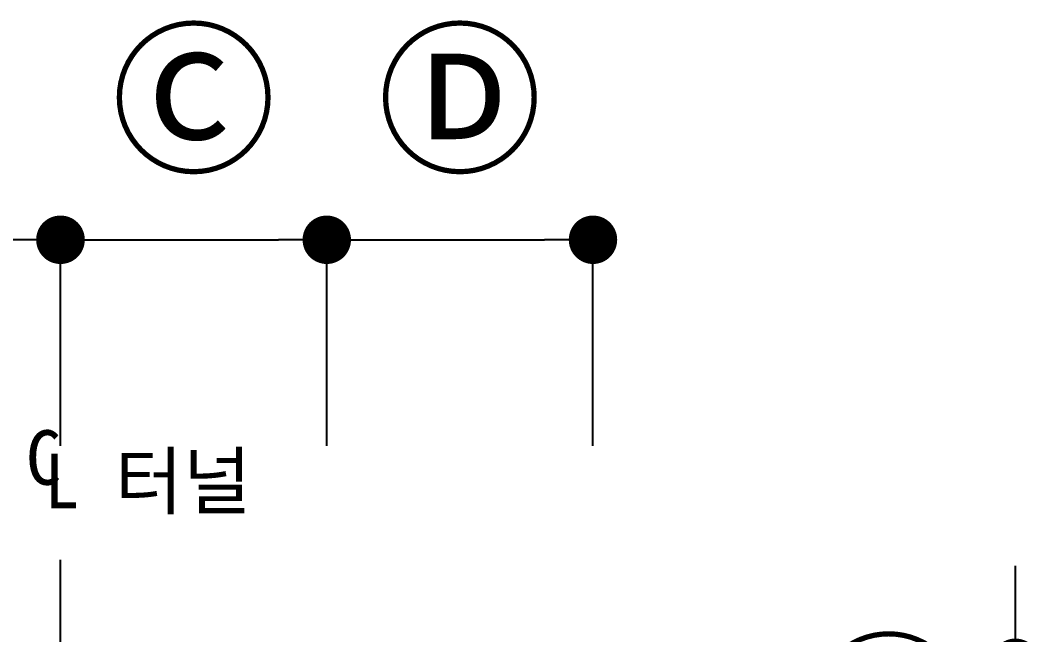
# Model space of a CAD drawing. Header units: millimetres. Extents: x -69382 to 174843, y -46375 to 101648.
# Drawn here: x -64185 to -59975, y -10201 to -7665 of the extents above; entities that cross this region are included whole.
import ezdxf

# ---------------------------------------------------------------- set-up
doc = ezdxf.new("R2010")
doc.units = ezdxf.units.MM
doc.header["$LTSCALE"] = 1000
doc.linetypes.add('A-CENTR01', pattern=[2, 1.25, -0.25, 0.25, -0.25])
for name, color, linetype in [('CS-CNTL', 1, 'A-CENTR01'), ('CS-LEAT', 3, 'Continuous'), ('DIM1', 1, 'Continuous')]:
    doc.layers.add(name, color=color, linetype=linetype)
doc.styles.add('WGTXT', font='DotumChe.ttf')
doc.dimstyles.new('DIM-01', dxfattribs={"dimscale": 100, "dimtxt": 3, "dimasz": 0.6, "dimexe": 0, "dimexo": 0, "dimgap": 1, "dimtad": 1, "dimdec": 0, "dimrnd": 0.001, "dimzin": 1, "dimdsep": 46, "dimlunit": 6, "dimtxsty": 'WGTXT', "dimblk": 'DOT', "dimcen": 0, "dimclrd": 1, "dimclre": 1, "dimclrt": 3, "dimadec": 4, "dimazin": 0, "dimtfac": 1, "dimtdec": 0, "dimtix": 1, "dimtmove": 2, "dimatfit": 3, "dimldrblk": 'DOT', "dimfxl": 1.5, "dimlwd": -1, "dimarcsym": 0})

# ---------------------------------------------------------------- blocks, each defined once
blk = doc.blocks.new('_Dot')
at = {"layer": 'DIM1'}
blk.add_line((0, 0), (-1, 0), dxfattribs=at)
at = {"layer": 'DIM1', "const_width": 0.5}
blk.add_lwpolyline([(-0.25, 0, 1), (0.25, 0, 1)], format="xyb", close=True, dxfattribs=at)
blk = doc.blocks.new('*D285')
at = {"color": 1, "transparency": 16777216}
for p, q in [((-60074.8, -10117.1), (-60074.8, -9917.1)), ((-60074.8, -10317.1), (-60074.8, -10692.1)), ((-60074.8, -10892.1), (-60074.8, -11092.1))]:
    blk.add_line(p, q, dxfattribs=at)
at = {"color": 1, "linetype": 'ByBlock', "lineweight": -2, "transparency": 16777216}
for p, q in [((-61247.7, -10317.1), (-60074.8, -10317.1)), ((-61247.7, -10692.1), (-60074.8, -10692.1))]:
    blk.add_line(p, q, dxfattribs=at)
at = {"layer": 'Defpoints', "color": 0, "linetype": 'ByBlock', "transparency": 16777216}
for p in [(-61747.7, -10317.1), (-61747.7, -10692.1), (-60074.8, -10692.1)]:
    blk.add_point(p, dxfattribs=at)
at = {"color": 1, "linetype": 'ByBlock', "transparency": 16777216, "xscale": 200, "yscale": 200, "zscale": 200}
for p, rotation in [((-60074.8, -10317.1), 270), ((-60074.8, -10692.1), 90)]:
    blk.add_blockref('_Dot', p, dxfattribs=dict(at, rotation=rotation))
at = {"color": 3, "linetype": 'ByBlock', "transparency": 16777216, "insert": (-60560, -10504.6), "char_height": 500, "attachment_point": 5, "rotation": 90, "style": 'WGTXT'}
blk.add_mtext('ⓓ', dxfattribs=at)
blk = doc.blocks.new('*D288')
at = {"color": 1, "linetype": 'ByBlock', "lineweight": -2, "transparency": 16777216}
for p, q in [((-65119.1, -9422.2), (-65119.1, -8570.8)), ((-64019.6, -9422.2), (-64019.6, -8570.8))]:
    blk.add_line(p, q, dxfattribs=at)
at = {"color": 1, "transparency": 16777216}
blk.add_line((-64219.6, -8570.8), (-64919.1, -8570.8), dxfattribs=at)
at = {"layer": 'Defpoints', "color": 0, "linetype": 'ByBlock', "transparency": 16777216}
for p in [(-65119.1, -8570.8), (-65119.1, -9922.2), (-64019.6, -9922.2)]:
    blk.add_point(p, dxfattribs=at)
at = {"color": 1, "linetype": 'ByBlock', "transparency": 16777216, "xscale": 200, "yscale": 200, "zscale": 200, "rotation": 180}
blk.add_blockref('_Dot', (-65119.1, -8570.8), dxfattribs=at)
at = {"color": 1, "linetype": 'ByBlock', "transparency": 16777216, "xscale": 200, "yscale": 200, "zscale": 200}
blk.add_blockref('_Dot', (-64019.6, -8570.8), dxfattribs=at)
at = {"color": 3, "linetype": 'ByBlock', "transparency": 16777216, "insert": (-64569.4, -8021.4), "char_height": 500, "attachment_point": 5, "style": 'WGTXT'}
blk.add_mtext('Ⓑ', dxfattribs=at)
blk = doc.blocks.new('*D289')
at = {"color": 1, "linetype": 'ByBlock', "lineweight": -2, "transparency": 16777216}
for p, q in [((-62919.1, -9422.2), (-62919.1, -8570.8)), ((-61819.6, -9422.2), (-61819.6, -8570.8))]:
    blk.add_line(p, q, dxfattribs=at)
at = {"color": 1, "transparency": 16777216}
blk.add_line((-62719.1, -8570.8), (-62019.6, -8570.8), dxfattribs=at)
at = {"layer": 'Defpoints', "color": 0, "linetype": 'ByBlock', "transparency": 16777216}
for p in [(-61819.6, -8570.8), (-62919.1, -9922.2), (-61819.6, -9922.2)]:
    blk.add_point(p, dxfattribs=at)
at = {"color": 1, "linetype": 'ByBlock', "transparency": 16777216, "xscale": 200, "yscale": 200, "zscale": 200, "rotation": 180}
blk.add_blockref('_Dot', (-62919.1, -8570.8), dxfattribs=at)
at = {"color": 1, "linetype": 'ByBlock', "transparency": 16777216, "xscale": 200, "yscale": 200, "zscale": 200}
blk.add_blockref('_Dot', (-61819.6, -8570.8), dxfattribs=at)
at = {"color": 3, "linetype": 'ByBlock', "transparency": 16777216, "insert": (-62369.4, -8021.4), "char_height": 500, "attachment_point": 5, "style": 'WGTXT'}
blk.add_mtext('Ⓓ', dxfattribs=at)
blk = doc.blocks.new('*D290')
at = {"color": 1, "linetype": 'ByBlock', "lineweight": -2, "transparency": 16777216}
for p, q in [((-64018.6, -9422.2), (-64018.6, -8570.8)), ((-62919.1, -9422.2), (-62919.1, -8570.8))]:
    blk.add_line(p, q, dxfattribs=at)
at = {"color": 1, "transparency": 16777216}
blk.add_line((-63818.6, -8570.8), (-63119.1, -8570.8), dxfattribs=at)
at = {"layer": 'Defpoints', "color": 0, "linetype": 'ByBlock', "transparency": 16777216}
for p in [(-62919.1, -8570.8), (-64018.6, -9922.2), (-62919.1, -9922.2)]:
    blk.add_point(p, dxfattribs=at)
at = {"color": 1, "linetype": 'ByBlock', "transparency": 16777216, "xscale": 200, "yscale": 200, "zscale": 200, "rotation": 180}
blk.add_blockref('_Dot', (-64018.6, -8570.8), dxfattribs=at)
at = {"color": 1, "linetype": 'ByBlock', "transparency": 16777216, "xscale": 200, "yscale": 200, "zscale": 200}
blk.add_blockref('_Dot', (-62919.1, -8570.8), dxfattribs=at)
at = {"color": 3, "linetype": 'ByBlock', "transparency": 16777216, "insert": (-63468.9, -8021.4), "char_height": 500, "attachment_point": 5, "style": 'WGTXT'}
blk.add_mtext('Ⓒ', dxfattribs=at)

msp = doc.modelspace()

# ---------------------------------------------------------------- linework, layer by layer
at = {"layer": 'CS-CNTL'}
msp.add_line((-64019.1163, -17142.121), (-64019.1163, -9785.9736), dxfattribs=at)

# ---------------------------------------------------------------- texts
at = {"layer": 'CS-LEAT', "style": 'WGTXT'}
for s, p in [('C', (-64162.1765, -9582.2435)), ('L 터널', (-64086.1103, -9679.4431))]:
    msp.add_text(s, height=225, dxfattribs=at).set_placement(p)

# ---------------------------------------------------------------- dimensions: what is measured, and where the dimension line sits
at = {"linetype": 'ByBlock'}
for base, p1, p2, angle, text, picture, middle in [((-65119.1163, -8570.8397), (-64019.6012, -9922.1922), (-65119.1163, -9922.1922), 180, 'Ⓑ', '*D288', (-64569.3587, -8021.4079)), ((-60074.7619, -10692.121), (-61747.7465, -10317.121), (-61747.7465, -10692.121), 90, 'ⓓ', '*D285', (-60560.0482, -10504.621))]:
    dim = msp.add_linear_dim(base=base, p1=p1, p2=p2, angle=angle, text=text, dimstyle='DIM-01', override={"dimtxt": 5, "dimasz": 2, "dimexo": 5, "dimgap": 2, "dimfxl": 1.25}, dxfattribs=at)
    dim.commit()
    dim.dimension.update_dxf_attribs({"geometry": picture, "text_midpoint": middle})
for base, p1, p2, text, picture, middle in [((-62919.1163, -8570.8397), (-64018.6313, -9922.1922), (-62919.1163, -9922.1922), 'Ⓒ', '*D290', (-63468.8738, -8021.4079)), ((-61819.6012, -8570.8397), (-62919.1163, -9922.1922), (-61819.6012, -9922.1922), 'Ⓓ', '*D289', (-62369.3587, -8021.4079))]:
    dim = msp.add_linear_dim(base=base, p1=p1, p2=p2, text=text, dimstyle='DIM-01', override={"dimtxt": 5, "dimasz": 2, "dimexo": 5, "dimgap": 2, "dimfxl": 1.25}, dxfattribs=at)
    dim.commit()
    dim.dimension.update_dxf_attribs({"geometry": picture, "text_midpoint": middle})

doc.saveas('drawing.dxf')
